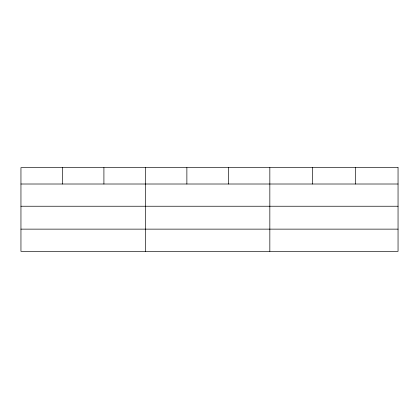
<?xml version="1.0" encoding="UTF-8"?>
<svg xmlns="http://www.w3.org/2000/svg" width="419" height="419" viewBox="0 0 419 419"><rect width="100%" height="100%" fill="white"/><g stroke="black" fill="none" stroke-linecap="round" stroke-linejoin="round"><path stroke-width="0.63" d="M20.95 184.009L398.05 184.009M20.95 206.237L398.05 206.237M20.95 229.135L398.05 229.135M355.312 167.642L355.312 184.009M312.574 167.642L312.574 184.009M269.836 167.642L269.836 251.358M228.355 167.642L228.355 184.009M186.874 167.642L186.874 184.009M145.393 167.642L145.393 251.358M103.912 167.642L103.912 184.009M62.431 167.642L62.431 184.009M398.05 167.642L20.95 167.642L20.95 251.358L398.05 251.358L398.05 167.642"/></g></svg>
